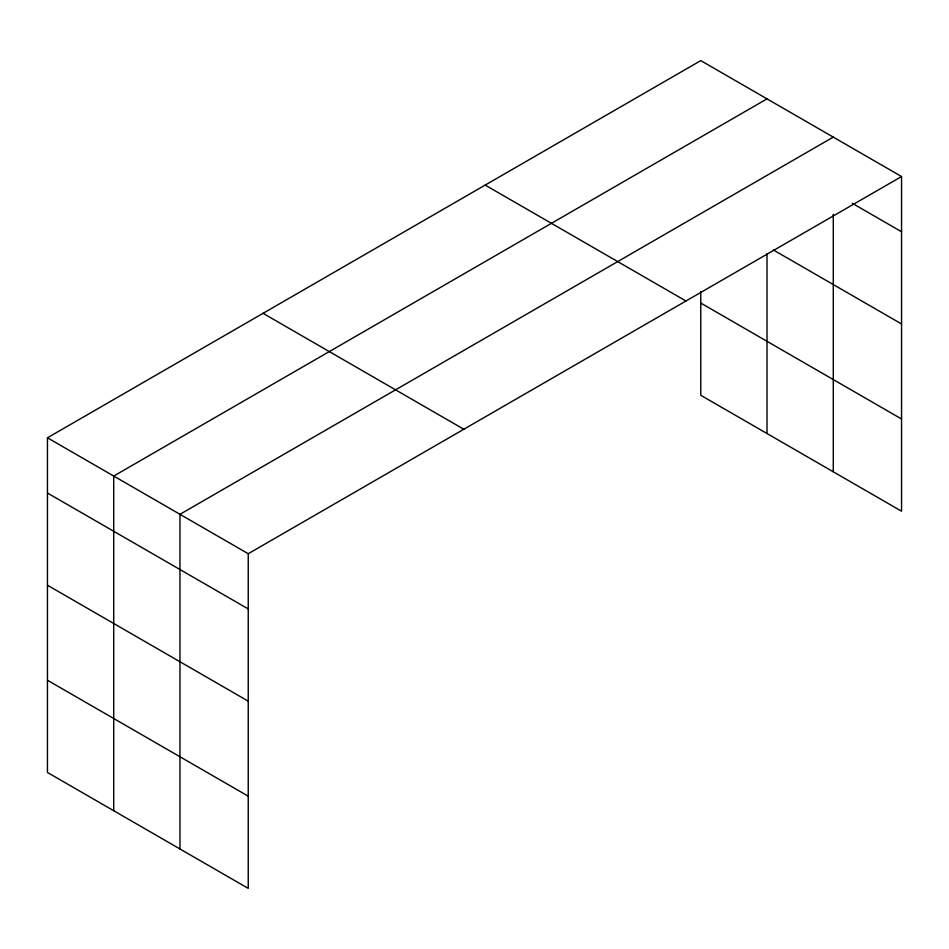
<?xml version="1.0" encoding="UTF-8"?>
<svg xmlns="http://www.w3.org/2000/svg" width="949" height="949" viewBox="0 0 949 949"><rect width="100%" height="100%" fill="white"/><g stroke="black" fill="none" stroke-linecap="round" stroke-linejoin="round"><path stroke-width="1.42" d="M47.45 437.797L248.235 553.718L248.235 888.383L47.45 772.462L47.45 437.797L700.765 60.617L901.55 176.538L901.55 511.203L700.765 395.282L700.765 291.367M767.017 98.862L113.714 476.054L113.714 810.719M833.281 137.119L179.966 514.311L179.966 848.975M248.235 553.718L901.55 176.538M852.249 203.276L901.55 231.746M773.388 249.978L901.55 323.965M700.765 303.063L901.55 418.983M485.164 185.079L685.961 301.011M263.039 313.324L463.836 429.256M47.45 493.006L248.235 608.938M47.45 585.225L248.235 701.157M47.45 680.243L248.235 796.164M833.281 214.284L833.281 471.783M767.017 253.608L767.017 433.539"/></g></svg>
